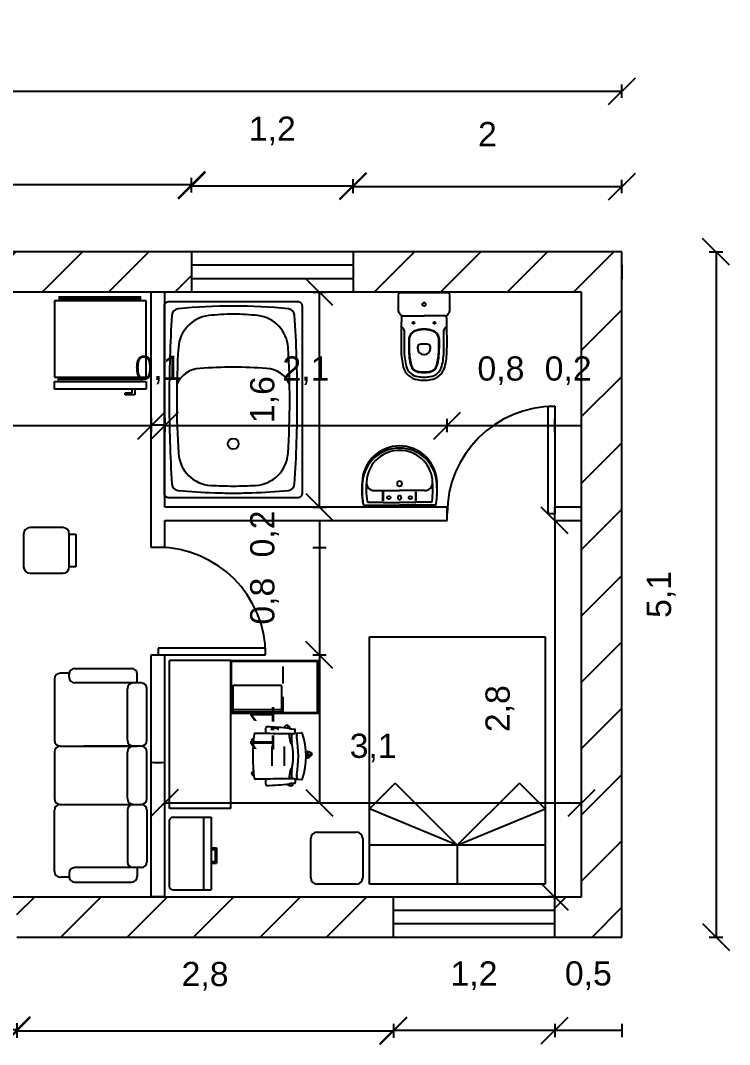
# Model space of a CAD drawing. Header units: metres. Extents: x 0 to 12.9, y 1.2 to 8.8.
# Drawn here: x 7.63 to 12.9, y 1.2 to 8.82 of the extents above; entities that cross this region are included whole.
import ezdxf

# ---------------------------------------------------------------- set-up
doc = ezdxf.new("R2010")
doc.units = ezdxf.units.M
for name, pattern in [('CONTINUA', [0]), ('HIDDEN2', [0.1875, 0.125, -0.0625]), ('RAYITAS', [0.375, 0.25, -0.125])]:
    doc.linetypes.add(name, pattern=pattern)
doc.layers.add('SAGTA Muebles', color=7, linetype='Continuous')
doc.layers.add('Sanitarios', color=171, linetype='CONTINUA')
doc.styles.get("Standard").update_dxf_attribs({"font": 'arial.ttf'})
doc.dimstyles.new('cota 100', dxfattribs={"dimtxt": 0.18, "dimasz": 0.2, "dimexe": 0.05, "dimexo": 0, "dimgap": 0.3, "dimtad": 1, "dimtxsty": 'Standard', "dimblk": 'OBLIQUE', "dimcen": 2.5, "dimadec": 0, "dimazin": 0, "dimtfac": 1, "dimtix": 1, "dimtmove": 2, "dimatfit": 3, "dimldrblk": 'OBLIQUE', "dimfxl": 0.05, "dimfxlon": 1, "dimarcsym": 0})

# ---------------------------------------------------------------- blocks, each defined once
blk = doc.blocks.new('_Oblique')
at = {"color": 0, "linetype": 'ByBlock', "lineweight": -2}
blk.add_line((-0.5, -0.5), (0.5, 0.5), dxfattribs=at)
blk = doc.blocks.new('*D14')
at = {"color": 0, "lineweight": -2, "transparency": 16777216}
for p, q in [((10.1, 7.5358), (10.1, 7.6358)), ((12.1, 7.5358), (12.1, 7.6358)), ((10.1, 7.5858), (12.1, 7.5858))]:
    blk.add_line(p, q, dxfattribs=at)
at = {"layer": 'Defpoints', "color": 0, "transparency": 16777216}
for p in [(12.1, 7.5858), (10.1, 7.1), (12.1, 7.1)]:
    blk.add_point(p, dxfattribs=at)
at = {"color": 0, "lineweight": -2, "transparency": 16777216, "xscale": 0.2, "yscale": 0.2, "zscale": 0.2, "rotation": 180}
blk.add_blockref('_Oblique', (10.1, 7.5858), dxfattribs=at)
at = {"color": 0, "lineweight": -2, "transparency": 16777216, "xscale": 0.2, "yscale": 0.2, "zscale": 0.2}
blk.add_blockref('_Oblique', (12.1, 7.5858), dxfattribs=at)
at = {"color": 0, "transparency": 16777216, "insert": (11.1, 7.9761), "char_height": 0.18, "attachment_point": 5}
blk.add_mtext('2', dxfattribs=at)
blk = doc.blocks.new('*D16')
at = {"color": 0, "lineweight": -2, "transparency": 16777216}
for p, q in [((8.9, 7.5413), (8.9, 7.6413)), ((10.1, 7.5413), (10.1, 7.6413)), ((8.9, 7.5913), (10.1, 7.5913))]:
    blk.add_line(p, q, dxfattribs=at)
at = {"layer": 'Defpoints', "color": 0, "transparency": 16777216}
for p in [(10.1, 7.5913), (8.9, 7.1), (10.1, 7.1)]:
    blk.add_point(p, dxfattribs=at)
at = {"color": 0, "lineweight": -2, "transparency": 16777216, "xscale": 0.2, "yscale": 0.2, "zscale": 0.2, "rotation": 180}
blk.add_blockref('_Oblique', (8.9, 7.5913), dxfattribs=at)
at = {"color": 0, "lineweight": -2, "transparency": 16777216, "xscale": 0.2, "yscale": 0.2, "zscale": 0.2}
blk.add_blockref('_Oblique', (10.1, 7.5913), dxfattribs=at)
at = {"color": 0, "transparency": 16777216, "insert": (9.5, 7.9995), "char_height": 0.18, "attachment_point": 5}
blk.add_mtext('1,2', dxfattribs=at)
blk = doc.blocks.new('*D17')
at = {"color": 0, "lineweight": -2, "transparency": 16777216}
for p, q in [((2, 7.5496), (2, 7.6496)), ((8.9, 7.5496), (8.9, 7.6496)), ((8.9, 7.5996), (2, 7.5996))]:
    blk.add_line(p, q, dxfattribs=at)
at = {"layer": 'Defpoints', "color": 0, "transparency": 16777216}
for p in [(2, 7.5996), (2, 7.1), (8.9, 7.1)]:
    blk.add_point(p, dxfattribs=at)
at = {"color": 0, "lineweight": -2, "transparency": 16777216, "xscale": 0.2, "yscale": 0.2, "zscale": 0.2, "rotation": 180}
blk.add_blockref('_Oblique', (2, 7.5996), dxfattribs=at)
at = {"color": 0, "lineweight": -2, "transparency": 16777216, "xscale": 0.2, "yscale": 0.2, "zscale": 0.2}
blk.add_blockref('_Oblique', (8.9, 7.5996), dxfattribs=at)
at = {"color": 0, "transparency": 16777216, "insert": (5.45, 8.0078), "char_height": 0.18, "attachment_point": 5}
blk.add_mtext('6,9', dxfattribs=at)
blk = doc.blocks.new('*D24')
at = {"color": 0, "lineweight": -2, "transparency": 16777216}
for p, q in [((12.7496, 7.1), (12.8496, 7.1)), ((12.7996, 7.1), (12.7996, 2)), ((12.7496, 2), (12.8496, 2))]:
    blk.add_line(p, q, dxfattribs=at)
at = {"layer": 'Defpoints', "color": 0, "transparency": 16777216}
for p in [(12.1, 7.1), (12.1, 2), (12.7996, 2)]:
    blk.add_point(p, dxfattribs=at)
at = {"color": 0, "lineweight": -2, "transparency": 16777216, "xscale": 0.2, "yscale": 0.2, "zscale": 0.2}
for p, rotation in [((12.7996, 7.1), 90), ((12.7996, 2), 270)]:
    blk.add_blockref('_Oblique', p, dxfattribs=dict(at, rotation=rotation))
at = {"color": 0, "transparency": 16777216, "insert": (12.3915, 4.55), "char_height": 0.18, "attachment_point": 5, "rotation": 90}
blk.add_mtext('5,1', dxfattribs=at)
blk = doc.blocks.new('*D28')
at = {"color": 0, "lineweight": -2, "transparency": 16777216}
for p, q in [((11.6, 1.3554), (11.6, 1.2554)), ((12.1, 1.3054), (11.6, 1.3054)), ((12.1, 1.3554), (12.1, 1.2554))]:
    blk.add_line(p, q, dxfattribs=at)
at = {"layer": 'Defpoints', "color": 0, "transparency": 16777216}
for p in [(11.6, 2), (12.1, 2), (11.6, 1.3054)]:
    blk.add_point(p, dxfattribs=at)
at = {"color": 0, "transparency": 16777216, "insert": (11.85, 1.7135), "char_height": 0.18, "attachment_point": 5}
blk.add_mtext('0,5', dxfattribs=at)
blk = doc.blocks.new('*D29')
at = {"color": 0, "lineweight": -2, "transparency": 16777216}
for p, q in [((10.4, 1.3545), (10.4, 1.2545)), ((11.6, 1.3045), (10.4, 1.3045)), ((11.6, 1.3545), (11.6, 1.2545))]:
    blk.add_line(p, q, dxfattribs=at)
at = {"layer": 'Defpoints', "color": 0, "transparency": 16777216}
for p in [(10.4, 2), (11.6, 2), (10.4, 1.3045)]:
    blk.add_point(p, dxfattribs=at)
at = {"color": 0, "lineweight": -2, "transparency": 16777216, "xscale": 0.2, "yscale": 0.2, "zscale": 0.2, "rotation": 180}
blk.add_blockref('_Oblique', (10.4, 1.3045), dxfattribs=at)
at = {"color": 0, "lineweight": -2, "transparency": 16777216, "xscale": 0.2, "yscale": 0.2, "zscale": 0.2}
blk.add_blockref('_Oblique', (11.6, 1.3045), dxfattribs=at)
at = {"color": 0, "transparency": 16777216, "insert": (11, 1.7126), "char_height": 0.18, "attachment_point": 5}
blk.add_mtext('1,2', dxfattribs=at)
blk = doc.blocks.new('*D30')
at = {"color": 0, "lineweight": -2, "transparency": 16777216}
for p, q in [((7.6, 1.3504), (7.6, 1.2504)), ((10.4, 1.3004), (7.6, 1.3004)), ((10.4, 1.3504), (10.4, 1.2504))]:
    blk.add_line(p, q, dxfattribs=at)
at = {"layer": 'Defpoints', "color": 0, "transparency": 16777216}
for p in [(7.6, 2), (10.4, 2), (7.6, 1.3004)]:
    blk.add_point(p, dxfattribs=at)
at = {"color": 0, "lineweight": -2, "transparency": 16777216, "xscale": 0.2, "yscale": 0.2, "zscale": 0.2, "rotation": 180}
blk.add_blockref('_Oblique', (7.6, 1.3004), dxfattribs=at)
at = {"color": 0, "lineweight": -2, "transparency": 16777216, "xscale": 0.2, "yscale": 0.2, "zscale": 0.2}
blk.add_blockref('_Oblique', (10.4, 1.3004), dxfattribs=at)
at = {"color": 0, "transparency": 16777216, "insert": (9, 1.7086), "char_height": 0.18, "attachment_point": 5}
blk.add_mtext('2,8', dxfattribs=at)
blk = doc.blocks.new('*D32')
at = {"color": 0, "lineweight": -2, "transparency": 16777216}
for p, q in [((4.9, 1.3588), (4.9, 1.2588)), ((7.6, 1.3088), (4.9, 1.3088)), ((7.6, 1.3588), (7.6, 1.2588))]:
    blk.add_line(p, q, dxfattribs=at)
at = {"layer": 'Defpoints', "color": 0, "transparency": 16777216}
for p in [(4.9, 2), (7.6, 2), (4.9, 1.3088)]:
    blk.add_point(p, dxfattribs=at)
at = {"color": 0, "lineweight": -2, "transparency": 16777216, "xscale": 0.2, "yscale": 0.2, "zscale": 0.2, "rotation": 180}
blk.add_blockref('_Oblique', (4.9, 1.3088), dxfattribs=at)
at = {"color": 0, "lineweight": -2, "transparency": 16777216, "xscale": 0.2, "yscale": 0.2, "zscale": 0.2}
blk.add_blockref('_Oblique', (7.6, 1.3088), dxfattribs=at)
at = {"color": 0, "transparency": 16777216, "insert": (6.25, 1.717), "char_height": 0.18, "attachment_point": 5}
blk.add_mtext('2,7', dxfattribs=at)
blk = doc.blocks.new('*D37')
at = {"color": 0, "lineweight": -2, "transparency": 16777216}
for p, q in [((2, 8.2452), (2, 8.3452)), ((12.1, 8.2452), (12.1, 8.3452)), ((2, 8.2952), (12.1, 8.2952))]:
    blk.add_line(p, q, dxfattribs=at)
at = {"layer": 'Defpoints', "color": 0, "transparency": 16777216}
for p in [(12.1, 8.2952), (2, 7.1), (12.1, 7.1)]:
    blk.add_point(p, dxfattribs=at)
at = {"color": 0, "lineweight": -2, "transparency": 16777216, "xscale": 0.2, "yscale": 0.2, "zscale": 0.2, "rotation": 180}
blk.add_blockref('_Oblique', (2, 8.2952), dxfattribs=at)
at = {"color": 0, "lineweight": -2, "transparency": 16777216, "xscale": 0.2, "yscale": 0.2, "zscale": 0.2}
blk.add_blockref('_Oblique', (12.1, 8.2952), dxfattribs=at)
at = {"color": 0, "transparency": 16777216, "insert": (7.05, 8.7034), "char_height": 0.18, "attachment_point": 5}
blk.add_mtext('10,1', dxfattribs=at)
blk = doc.blocks.new('*D58')
at = {"color": 0, "lineweight": -2, "transparency": 16777216}
for p, q in [((4.6, 5.8568), (4.6, 5.7568)), ((4.6, 5.8068), (8.6, 5.8068)), ((8.6, 5.8568), (8.6, 5.7568))]:
    blk.add_line(p, q, dxfattribs=at)
at = {"layer": 'Defpoints', "color": 0, "transparency": 16777216}
for p in [(4.6, 6.8), (8.6, 6.8), (8.6, 5.8068)]:
    blk.add_point(p, dxfattribs=at)
at = {"color": 0, "lineweight": -2, "transparency": 16777216, "xscale": 0.2, "yscale": 0.2, "zscale": 0.2, "rotation": 180}
blk.add_blockref('_Oblique', (4.6, 5.8068), dxfattribs=at)
at = {"color": 0, "lineweight": -2, "transparency": 16777216, "xscale": 0.2, "yscale": 0.2, "zscale": 0.2}
blk.add_blockref('_Oblique', (8.6, 5.8068), dxfattribs=at)
at = {"color": 0, "transparency": 16777216, "insert": (6.6, 6.1968), "char_height": 0.18, "attachment_point": 5}
blk.add_mtext('4', dxfattribs=at)
blk = doc.blocks.new('*D61')
at = {"color": 0, "lineweight": -2, "transparency": 16777216}
for p, q in [((8.6, 5.862), (8.6, 5.762)), ((8.6, 5.812), (8.7, 5.812)), ((8.7, 5.862), (8.7, 5.762))]:
    blk.add_line(p, q, dxfattribs=at)
at = {"layer": 'Defpoints', "color": 0, "transparency": 16777216}
for p in [(8.6, 6.8), (8.7, 6.8), (8.7, 5.812)]:
    blk.add_point(p, dxfattribs=at)
at = {"color": 0, "transparency": 16777216, "insert": (8.65, 6.2202), "char_height": 0.18, "attachment_point": 5}
blk.add_mtext('0,1', dxfattribs=at)
blk = doc.blocks.new('*D63')
at = {"color": 0, "lineweight": -2, "transparency": 16777216}
for p, q in [((8.7, 2.9487), (8.7, 3.0487)), ((11.8, 2.9487), (11.8, 3.0487)), ((8.7, 2.9987), (11.8, 2.9987))]:
    blk.add_line(p, q, dxfattribs=at)
at = {"layer": 'Defpoints', "color": 0, "transparency": 16777216}
for p in [(11.8, 2.9987), (8.7, 2.3), (11.8, 2.3)]:
    blk.add_point(p, dxfattribs=at)
at = {"color": 0, "lineweight": -2, "transparency": 16777216, "xscale": 0.2, "yscale": 0.2, "zscale": 0.2, "rotation": 180}
blk.add_blockref('_Oblique', (8.7, 2.9987), dxfattribs=at)
at = {"color": 0, "lineweight": -2, "transparency": 16777216, "xscale": 0.2, "yscale": 0.2, "zscale": 0.2}
blk.add_blockref('_Oblique', (11.8, 2.9987), dxfattribs=at)
at = {"color": 0, "transparency": 16777216, "insert": (10.25, 3.4069), "char_height": 0.18, "attachment_point": 5}
blk.add_mtext('3,1', dxfattribs=at)
blk = doc.blocks.new('*D67')
at = {"color": 0, "lineweight": -2, "transparency": 16777216}
for p, q in [((9.8002, 4.9), (9.9002, 4.9)), ((9.8502, 4.9), (9.8502, 4.1)), ((9.8002, 4.1), (9.9002, 4.1))]:
    blk.add_line(p, q, dxfattribs=at)
at = {"layer": 'Defpoints', "color": 0, "transparency": 16777216}
for p in [(8.7, 4.9), (8.7, 4.1), (9.8502, 4.1)]:
    blk.add_point(p, dxfattribs=at)
at = {"color": 0, "transparency": 16777216, "insert": (9.442, 4.5), "char_height": 0.18, "attachment_point": 5, "rotation": 90}
blk.add_mtext('0,8', dxfattribs=at)
blk = doc.blocks.new('*D68')
at = {"color": 0, "lineweight": -2, "transparency": 16777216}
for p, q in [((9.8002, 4.1), (9.9002, 4.1)), ((9.8502, 4.1), (9.8502, 2.9987)), ((9.8002, 2.9987), (9.9002, 2.9987))]:
    blk.add_line(p, q, dxfattribs=at)
at = {"layer": 'Defpoints', "color": 0, "transparency": 16777216}
for p in [(8.7, 4.1), (8.7, 2.9987), (9.8502, 2.9987)]:
    blk.add_point(p, dxfattribs=at)
at = {"color": 0, "lineweight": -2, "transparency": 16777216, "xscale": 0.2, "yscale": 0.2, "zscale": 0.2}
for p, rotation in [((9.8502, 4.1), 90), ((9.8502, 2.9987), 270)]:
    blk.add_blockref('_Oblique', p, dxfattribs=dict(at, rotation=rotation))
at = {"color": 0, "transparency": 16777216, "insert": (9.442, 3.5494), "char_height": 0.18, "attachment_point": 5, "rotation": 90}
blk.add_mtext('1,1', dxfattribs=at)
blk = doc.blocks.new('*D69')
at = {"color": 0, "lineweight": -2, "transparency": 16777216}
for p, q in [((9.8002, 5.1), (9.9002, 5.1)), ((9.8502, 5.1), (9.8502, 4.9)), ((9.8002, 4.9), (9.9002, 4.9))]:
    blk.add_line(p, q, dxfattribs=at)
at = {"layer": 'Defpoints', "color": 0, "transparency": 16777216}
for p in [(8.7, 5.1), (8.7, 4.9), (9.8502, 4.9)]:
    blk.add_point(p, dxfattribs=at)
at = {"color": 0, "transparency": 16777216, "insert": (9.442, 5), "char_height": 0.18, "attachment_point": 5, "rotation": 90}
blk.add_mtext('0,2', dxfattribs=at)
blk = doc.blocks.new('*D71')
at = {"color": 0, "lineweight": -2, "transparency": 16777216}
for p, q in [((9.8002, 6.8), (9.9002, 6.8)), ((9.8502, 5.2), (9.8502, 6.8)), ((9.8002, 5.2), (9.9002, 5.2))]:
    blk.add_line(p, q, dxfattribs=at)
at = {"layer": 'Defpoints', "color": 0, "transparency": 16777216}
for p in [(8.7, 6.8), (9.8502, 6.8), (8.7, 5.2)]:
    blk.add_point(p, dxfattribs=at)
at = {"color": 0, "lineweight": -2, "transparency": 16777216, "xscale": 0.2, "yscale": 0.2, "zscale": 0.2}
for p, rotation in [((9.8502, 6.8), 90), ((9.8502, 5.2), 270)]:
    blk.add_blockref('_Oblique', p, dxfattribs=dict(at, rotation=rotation))
at = {"color": 0, "transparency": 16777216, "insert": (9.442, 6), "char_height": 0.18, "attachment_point": 5, "rotation": 90}
blk.add_mtext('1,6', dxfattribs=at)
blk = doc.blocks.new('*D72')
at = {"color": 0, "lineweight": -2, "transparency": 16777216}
for p, q in [((8.7, 5.7568), (8.7, 5.8568)), ((8.7, 5.8068), (10.8, 5.8068)), ((10.8, 5.7568), (10.8, 5.8568))]:
    blk.add_line(p, q, dxfattribs=at)
at = {"layer": 'Defpoints', "color": 0, "transparency": 16777216}
for p in [(10.8, 5.8068), (8.7, 5.2), (10.8, 5.2)]:
    blk.add_point(p, dxfattribs=at)
at = {"color": 0, "lineweight": -2, "transparency": 16777216, "xscale": 0.2, "yscale": 0.2, "zscale": 0.2, "rotation": 180}
blk.add_blockref('_Oblique', (8.7, 5.8068), dxfattribs=at)
at = {"color": 0, "lineweight": -2, "transparency": 16777216, "xscale": 0.2, "yscale": 0.2, "zscale": 0.2}
blk.add_blockref('_Oblique', (10.8, 5.8068), dxfattribs=at)
at = {"color": 0, "transparency": 16777216, "insert": (9.75, 6.2149), "char_height": 0.18, "attachment_point": 5}
blk.add_mtext('2,1', dxfattribs=at)
blk = doc.blocks.new('*D73')
at = {"color": 0, "lineweight": -2, "transparency": 16777216}
for p, q in [((10.8, 5.7568), (10.8, 5.8568)), ((10.8, 5.8068), (11.6, 5.8068)), ((11.6, 5.7568), (11.6, 5.8568))]:
    blk.add_line(p, q, dxfattribs=at)
at = {"layer": 'Defpoints', "color": 0, "transparency": 16777216}
for p in [(11.6, 5.8068), (10.8, 5.2), (11.6, 5.2)]:
    blk.add_point(p, dxfattribs=at)
at = {"color": 0, "transparency": 16777216, "insert": (11.2, 6.2149), "char_height": 0.18, "attachment_point": 5}
blk.add_mtext('0,8', dxfattribs=at)
blk = doc.blocks.new('*D74')
at = {"color": 0, "lineweight": -2, "transparency": 16777216}
for p, q in [((11.6, 5.7568), (11.6, 5.8568)), ((11.6, 5.8068), (11.8, 5.8068)), ((11.8, 5.7568), (11.8, 5.8568))]:
    blk.add_line(p, q, dxfattribs=at)
at = {"layer": 'Defpoints', "color": 0, "transparency": 16777216}
for p in [(11.8, 5.8068), (11.6, 5.2), (11.8, 5.25)]:
    blk.add_point(p, dxfattribs=at)
at = {"color": 0, "transparency": 16777216, "insert": (11.7, 6.2149), "char_height": 0.18, "attachment_point": 5}
blk.add_mtext('0,2', dxfattribs=at)
blk = doc.blocks.new('*D79')
at = {"color": 0, "lineweight": -2, "transparency": 16777216}
for p, q in [((11.6, 5.1), (11.65, 5.1)), ((11.6, 5.1), (11.6, 2.3)), ((11.6, 2.3), (11.55, 2.3))]:
    blk.add_line(p, q, dxfattribs=at)
at = {"layer": 'Defpoints', "color": 0, "transparency": 16777216}
for p in [(11.6, 5.1), (11.6, 2.3), (11.6, 2.3)]:
    blk.add_point(p, dxfattribs=at)
at = {"color": 0, "lineweight": -2, "transparency": 16777216, "xscale": 0.2, "yscale": 0.2, "zscale": 0.2}
for p, rotation in [((11.6, 5.1), 90), ((11.6, 2.3), 270)]:
    blk.add_blockref('_Oblique', p, dxfattribs=dict(at, rotation=rotation))
at = {"color": 0, "transparency": 16777216, "insert": (11.1918, 3.7), "char_height": 0.18, "attachment_point": 5, "rotation": 90}
blk.add_mtext('2,8', dxfattribs=at)

msp = doc.modelspace()

# ---------------------------------------------------------------- hatches: boundary and pattern name
h = msp.add_hatch()
h.set_pattern_fill('ANSI31', color=256, scale=0.11)
h.paths.add_polyline_path([(8.9, 7.1), (2, 7.1), (2, 6.55), (2.3, 6.55), (2.3, 6.8), (8.9, 6.8)])
h.paths.add_polyline_path([(4.6, 4.7), (2.3, 4.7), (2.3, 4.95), (2, 4.95), (2, 4.4), (2.3, 4.4), (4.3, 4.4), (4.3, 4.2), (4.6, 4.2)])
h.paths.add_polyline_path([(4.6, 3.2), (4.3, 3.2), (4.3, 2), (4.9, 2), (4.9, 2.3), (4.6, 2.3)])
h.paths.add_polyline_path([(10.4, 2.3), (7.6, 2.3), (7.6, 2), (10.4, 2)])
h.paths.add_polyline_path([(12.1, 7.1), (10.1, 7.1), (10.1, 6.8), (11.8, 6.8), (11.8, 2.3), (11.6, 2.3), (11.6, 2), (12.1, 2)])

# ---------------------------------------------------------------- linework, layer by layer
for p, q in [((8.9, 7.1), (2, 7.1)), ((10.1, 7.1), (8.9, 7.1)), ((8.9, 7.1), (8.9, 6.8)), ((12.1, 7.1), (10.1, 7.1)), ((10.1, 7.1), (10.1, 6.8)), ((12.1, 2), (12.1, 7.1)), ((10.1, 7), (8.9, 7)), ((12.1, 7), (12.1, 6.9)), ((10.1, 6.9), (8.9, 6.9)), ((11.8, 6.8), (2.3, 6.8)), ((8.6, 5.1), (8.6, 6.8)), ((8.7, 5.2), (8.7, 6.8)), ((11.8, 2.3), (11.8, 6.8)), ((8.5608, 6.7342), (7.8808, 6.7342)), ((7.8808, 6.7342), (7.8808, 6.1675)), ((7.9109, 6.7637), (8.5244, 6.7637)), ((7.9109, 6.7524), (8.5244, 6.7524)), ((8.5608, 6.1675), (8.5608, 6.7342)), ((7.8808, 6.1675), (8.5608, 6.1675)), ((7.8808, 6.1335), (8.5608, 6.1335)), ((7.8808, 6.0768), (7.8808, 6.1335)), ((7.9108, 6.1335), (7.9108, 6.1675)), ((8.5308, 6.1505), (7.9108, 6.1505)), ((8.5308, 6.1335), (8.5308, 6.1675)), ((8.5608, 6.1335), (8.5608, 6.0768)), ((8.5608, 6.0768), (7.8808, 6.0768)), ((8.4051, 6.0358), (8.4051, 6.0507)), ((8.4051, 6.0507), (8.4584, 6.0507)), ((8.4775, 6.0358), (8.4051, 6.0358)), ((8.4584, 6.0507), (8.4584, 6.0768)), ((8.4775, 6.0768), (8.4775, 6.0358)), ((11.55, 5.15), (11.55, 5.95)), ((11.55, 5.95), (11.6, 5.95)), ((11.6, 5.95), (11.6, 5.15)), ((11.8, 5.1), (11.8, 5.4)), ((10.2603, 5.3224), (10.4462, 5.3224)), ((10.3227, 5.2454), (10.3227, 5.3136)), ((10.3259, 5.2454), (10.3259, 5.3136)), ((10.632, 5.3224), (10.4462, 5.3224)), ((10.5664, 5.2454), (10.5664, 5.3136)), ((10.5696, 5.2454), (10.5696, 5.3136)), ((10.8, 5.2), (8.7, 5.2)), ((10.1827, 5.2142), (10.4462, 5.2142)), ((10.2125, 5.2366), (10.3244, 5.2366)), ((10.3275, 5.2342), (10.4462, 5.2342)), ((10.5648, 5.2342), (10.4462, 5.2342)), ((10.7096, 5.2142), (10.4462, 5.2142)), ((10.6798, 5.2366), (10.5679, 5.2366)), ((10.8, 5.1), (10.8, 5.2)), ((11.8, 5.2), (11.6, 5.2)), ((11.6, 5.1), (11.6, 5.2)), ((11.6, 5.15), (11.55, 5.15)), ((7.9419, 5.0478), (7.699, 5.0478)), ((8.6, 4.9), (8.6, 5.1)), ((8.7, 4.9), (8.7, 5.1)), ((8.7, 5.1), (10.8, 5.1)), ((11.6, 5.1), (11.8, 5.1)), ((7.6504, 4.9992), (7.6504, 4.7563)), ((7.9905, 4.7563), (7.9905, 4.9992)), ((7.9905, 4.9992), (8.039, 4.9992)), ((8.039, 4.9992), (8.039, 4.7563)), ((8.7, 4.9), (8.6, 4.9)), ((8.039, 4.7563), (7.9905, 4.7563)), ((7.699, 4.7078), (7.9419, 4.7078)), ((9.45, 4.15), (8.65, 4.15)), ((8.65, 4.15), (8.65, 4.1)), ((9.45, 4.1), (9.45, 4.15)), ((8.6, 2.3), (8.6, 4.1)), ((8.6, 4.1), (8.7, 4.1)), ((8.65, 4.1), (9.45, 4.1)), ((8.7, 2.3), (8.7, 4.1)), ((7.9891, 3.9636), (7.924, 3.9636)), ((8.0325, 3.9998), (8.452, 3.9998)), ((7.8806, 3.9202), (7.8806, 3.4646)), ((7.9891, 3.9347), (7.9891, 3.9564)), ((8.4954, 3.8913), (8.0325, 3.8913)), ((8.5244, 3.8913), (8.4665, 3.8913)), ((8.4954, 3.8913), (8.4954, 3.9564)), ((8.4231, 3.4646), (8.4231, 3.8479)), ((8.5678, 3.4646), (8.5678, 3.8479)), ((8.5678, 3.4646), (8.5678, 3.4646)), ((7.8806, 3.3778), (7.8806, 3.0306)), ((7.924, 3.4212), (8.4954, 3.4212)), ((8.5244, 3.4212), (8.0976, 3.4212)), ((8.4231, 3.0306), (8.4231, 3.3778)), ((8.4954, 3.4212), (8.4665, 3.4212)), ((8.5678, 3.0306), (8.5678, 3.3778)), ((7.924, 2.9873), (8.5244, 2.9872)), ((7.8806, 2.4882), (7.8806, 2.9439)), ((8.4231, 2.9439), (8.4231, 2.5606)), ((8.5678, 2.9439), (8.5678, 2.5606)), ((8.5678, 2.9439), (8.5678, 2.9439)), ((8.7335, 2.8629), (8.7335, 2.3798)), ((8.7619, 2.8913), (9.0461, 2.8913)), ((8.9893, 2.8913), (8.9893, 2.3514)), ((9.0461, 2.8913), (9.0461, 2.3514)), ((9.0461, 2.664), (9.0859, 2.664)), ((9.0461, 2.664), (9.0461, 2.6356)), ((9.0461, 2.6526), (9.0745, 2.6526)), ((9.0745, 2.664), (9.0859, 2.664)), ((9.0745, 2.6526), (9.0745, 2.5617)), ((9.0859, 2.664), (9.0859, 2.5503)), ((8.4954, 2.5172), (8.0325, 2.5172)), ((8.5244, 2.5172), (8.4665, 2.5172)), ((8.4954, 2.5172), (8.4954, 2.4521)), ((9.0461, 2.5617), (9.0745, 2.5617)), ((9.0461, 2.5503), (9.0859, 2.5503)), ((7.9891, 2.4448), (7.924, 2.4448)), ((7.9891, 2.4738), (7.9891, 2.4521)), ((8.0325, 2.4087), (8.452, 2.4087)), ((4.6, 2.3), (11.8, 2.3)), ((8.7, 2.3), (8.6, 2.3)), ((8.7619, 2.3514), (9.0461, 2.3514)), ((10.4, 2), (10.4, 2.3)), ((11.6, 2), (11.6, 2.3)), ((10.4, 2.2), (11.6, 2.2)), ((10.4, 2.1), (11.6, 2.1)), ((7.6, 2), (10.4, 2)), ((10.4, 2), (11.6, 2)), ((11.6, 2), (12.1, 2))]:
    msp.add_line(p, q)
for points in [[(8.7316, 5.2693, -0.414214), (8.698, 5.3029), (8.698, 6.6971, -0.414214), (8.7316, 6.7307), (9.6874, 6.7307, -0.414214), (9.721, 6.6971), (9.721, 5.3029, -0.414214), (9.6874, 5.2693)], [(9.6193, 6.6765, 0.023406), (9.2095, 6.6957, 0.023406), (8.7997, 6.6765, 0.368557), (8.7534, 6.6289, 0.016189), (8.733, 6, 0.016189), (8.7534, 5.3711, 0.368557), (8.7997, 5.3235, 0.015575), (9.0722, 5.3065, 0.003338), (9.1307, 5.305, 0.00449), (9.2095, 5.3043, 0.00449), (9.2882, 5.305, 0.003338), (9.3468, 5.3065, 0.015575), (9.6193, 5.3235, 0.368557), (9.6656, 5.3711, 0.016189), (9.6859, 6, 0.016189), (9.6656, 6.6289, 0.368557)], [(9.0428, 5.3617, 0.014264), (9.2095, 5.3569, 0.014264), (9.3762, 5.3617, 0.379087), (9.6168, 5.6006, 0.031673), (9.6176, 6.3867, 0.361822), (9.3929, 6.6247, 0.029964), (9.2095, 6.6357, 0.029964), (9.0261, 6.6247, 0.361822), (8.8014, 6.3867, 0.031673), (8.8022, 5.6006, 0.379087)]]:
    msp.add_lwpolyline(points, format="xyb", close=True)
msp.add_lwpolyline([(9.6287, 6.1119, 0.306118), (9.4565, 6.2307, 0.021158), (9.2095, 6.2411, 0.021158), (8.9624, 6.2307, 0.306118), (8.7903, 6.1119, 0.306118)], format="xyb")
msp.add_circle((9.2095, 5.6712), 0.0402)
at = {"linetype": 'RAYITAS'}
for centre in [(10.366, 5.2703), (10.5263, 5.2703)]:
    msp.add_circle(centre, 0.012, dxfattribs=at)
for centre, radius, start, end in [((11.6, 5.15), 0.8, 90, 180), ((10.4462, 5.3765), 0.2786, 90, 172.90868), ((10.4462, 5.3765), 0.2786, 7.09132, 90), ((10.4462, 5.3625), 0.2766, 90, 174.01274), ((10.4462, 5.3765), 0.2458, 90, 172.90868), ((10.4462, 5.3625), 0.2766, 5.98726, 90), ((10.4462, 5.3765), 0.2458, 7.09132, 90), ((10.8469, 5.3341), 0.6816, 173.52624, 189.56386), ((10.849, 5.3215), 0.6816, 174.11385, 188.47633), ((10.8469, 5.3341), 0.6487, 173.52624, 188.02636), ((10.2603, 5.3826), 0.0601, 175.27699, 270), ((10.4462, 5.3745), 0.0184, 90, 270), ((10.4462, 5.3745), 0.0184, 270, 90), ((10.632, 5.3826), 0.0601, 270, 4.72301), ((10.0454, 5.3341), 0.6487, 351.97364, 6.47376), ((10.0433, 5.3215), 0.6816, 351.52367, 5.88615), ((10.0454, 5.3341), 0.6816, 350.43614, 6.47376), ((10.4462, 5.2703), 0.014, 90, 270), ((10.4462, 5.2703), 0.014, 270, 90), ((10.1827, 5.2222), 0.00802, 189.56386, 270), ((10.1828, 5.2222), 0.00802, 188.47633, 270), ((10.2125, 5.2446), 0.00802, 188.02636, 270), ((10.3244, 5.235), 0.0016, 14.47751, 90), ((10.3275, 5.2358), 0.0016, 194.47751, 270), ((10.5648, 5.2358), 0.0016, 270, 345.52249), ((10.5679, 5.235), 0.0016, 90, 165.52249), ((10.6798, 5.2446), 0.00802, 270, 351.97364), ((10.7095, 5.2222), 0.00802, 270, 351.52367), ((10.7096, 5.2222), 0.00802, 270, 350.43614), ((7.699, 4.9992), 0.0486, 90, 180), ((7.9419, 4.9992), 0.0486, 0, 90), ((8.65, 4.1), 0.8, 0, 90), ((7.699, 4.7563), 0.0486, 180, 270), ((7.9419, 4.7563), 0.0486, 270, 0), ((7.924, 3.9202), 0.0434, 90, 180), ((8.0325, 3.9564), 0.0434, 90, 180), ((8.452, 3.9564), 0.0434, 0, 90), ((8.0325, 3.9347), 0.0434, 180, 270), ((8.4665, 3.8479), 0.0434, 90, 180), ((8.5244, 3.8479), 0.0434, 0, 90), ((8.5244, 3.4646), 0.0434, 270, 270), ((7.924, 3.4646), 0.0434, 180, 270), ((8.4665, 3.4646), 0.0434, 180, 270), ((8.5244, 3.4646), 0.0434, 270, 0), ((7.924, 3.3778), 0.0434, 90, 180), ((8.4665, 3.3778), 0.0434, 90, 180), ((8.5244, 3.3778), 0.0434, 0, 90), ((8.65, 4.1), 0.8, 266.41668, 273.58332), ((7.924, 3.0306), 0.0434, 180, 270), ((7.924, 2.9439), 0.0434, 90, 180), ((8.4665, 3.0306), 0.0434, 180, 270), ((8.4665, 2.9439), 0.0434, 93.46716, 180), ((8.5244, 2.9439), 0.0434, 90, 90), ((8.5244, 3.0306), 0.0434, 270, 0), ((8.5244, 2.9439), 0.0434, 0, 90), ((8.7619, 2.8629), 0.0284, 90, 180), ((8.0325, 2.4738), 0.0434, 90, 180), ((8.4665, 2.5606), 0.0434, 180, 270), ((8.5244, 2.5606), 0.0434, 270, 0), ((7.924, 2.4882), 0.0434, 180, 270), ((8.0325, 2.4521), 0.0434, 180, 270), ((8.452, 2.4521), 0.0434, 270, 0), ((8.7619, 2.3798), 0.0284, 180, 270)]:
    msp.add_arc(centre, radius, start, end)
at = {"layer": 'SAGTA Muebles'}
for p, q in [((10.2215, 4.2337), (11.5289, 4.2337)), ((10.2215, 2.3936), (10.2215, 4.2337)), ((11.5289, 4.2337), (11.5289, 2.3936)), ((9.1914, 4.059, 2.4375), (8.7343, 4.059, 2.4375)), ((8.7343, 2.9566, 2.4375), (8.7343, 4.059, 2.4375)), ((9.1914, 2.9566, 2.4375), (9.1914, 4.059, 2.4375)), ((9.2063, 3.866, -22.1809), (9.2063, 3.6944, -22.1809)), ((9.564, 3.8725, -22.1809), (9.2128, 3.8725, -22.1809)), ((9.5705, 3.6944, -22.1809), (9.5705, 3.866, -22.1809)), ((9.2063, 3.6944, -22.1809), (9.2149, 3.6944, -22.1809)), ((9.2149, 3.6944, -22.1809), (9.2149, 3.6905, -22.1809)), ((9.5621, 3.6944, -22.1809), (9.5705, 3.6944, -22.1809)), ((9.5621, 3.6905, -22.1809), (9.5621, 3.6944, -22.1809)), ((10.2215, 2.9549), (10.4129, 3.1464)), ((10.8752, 2.6842), (10.4129, 3.1464)), ((10.8752, 2.6842), (11.3374, 3.1464)), ((11.5289, 2.9549), (11.3374, 3.1464)), ((9.1914, 2.9566, 2.4375), (8.7343, 2.9566, 2.4375)), ((10.8752, 2.6842), (10.2215, 2.9549)), ((10.8752, 2.6842), (11.5289, 2.9549)), ((9.8341, 2.781), (10.1246, 2.781)), ((9.7857, 2.442), (9.7857, 2.7326)), ((10.1731, 2.7326), (10.1731, 2.442)), ((11.5289, 2.6842), (10.2215, 2.6842)), ((10.8752, 2.6842), (10.8752, 2.3936)), ((10.1246, 2.3936), (9.8341, 2.3936)), ((11.5289, 2.3936), (10.2215, 2.3936))]:
    msp.add_line(p, q, dxfattribs=at)
at = {"layer": 'SAGTA Muebles', "linetype": 'HIDDEN2'}
msp.add_line((9.5809, 3.6627, 2.4375), (9.5809, 4.0593, 2.4375), dxfattribs=at)
at = {"layer": 'SAGTA Muebles', "linetype": 'ByBlock'}
for p, q in [((9.3712, 3.5169, 2.4375), (9.4818, 3.5169, 2.4375)), ((9.5872, 3.5631, 2.4375), (9.6058, 3.5792, 2.4375)), ((9.5938, 3.5555, 2.4375), (9.5872, 3.5631, 2.4375)), ((9.6253, 3.5568, 2.4375), (9.6058, 3.5792, 2.4375)), ((9.6147, 3.5545, 2.4375), (9.6142, 3.5529, 2.4375)), ((9.6184, 3.5553, 2.4375), (9.6174, 3.5524, 2.4375)), ((9.6217, 3.5549, 2.4375), (9.6207, 3.552, 2.4375)), ((9.6246, 3.5533, 2.4375), (9.624, 3.5515, 2.4375)), ((9.6685, 3.5165, 2.4375), (9.6847, 3.5165, 2.4375)), ((9.6709, 3.5216, 2.4375), (9.6709, 3.5414, 2.4375)), ((9.6847, 3.5165, 2.4375), (9.7148, 3.519, 2.4375)), ((9.361, 3.473, 2.4375), (9.3483, 3.4677, 2.4375)), ((9.3579, 3.4449, 2.4375), (9.3483, 3.4677, 2.4375)), ((9.3589, 3.4453, 2.4375), (9.3579, 3.4449, 2.4375)), ((9.4986, 3.2747, 2.4375), (9.4986, 3.4177, 2.4375)), ((9.5896, 3.2747, 2.4375), (9.5896, 3.4177, 2.4375)), ((9.752, 3.3593, 2.4375), (9.7636, 3.3592, 2.4375)), ((9.757, 3.3593, 2.4375), (9.7704, 3.3815, 2.4375)), ((9.7704, 3.3815, 2.4375), (9.7915, 3.3688, 2.4375)), ((9.7762, 3.3433, 2.4375), (9.7915, 3.3688, 2.4375)), ((9.752, 3.3331, 2.4375), (9.7636, 3.3332, 2.4375)), ((9.7708, 3.3527, 2.4375), (9.7521, 3.3527, 2.4375)), ((9.7727, 3.3495, 2.4375), (9.7521, 3.3495, 2.4375)), ((9.7733, 3.3462, 2.4375), (9.7521, 3.3462, 2.4375)), ((9.7727, 3.343, 2.4375), (9.7521, 3.343, 2.4375)), ((9.7708, 3.3397, 2.4375), (9.7521, 3.3397, 2.4375)), ((9.3603, 3.2273, 2.4375), (9.3483, 3.2228, 2.4375)), ((9.3569, 3.1996, 2.4375), (9.3483, 3.2228, 2.4375)), ((9.3626, 3.2017, 2.4375), (9.3569, 3.1996, 2.4375)), ((9.4818, 3.1756, 2.4375), (9.3712, 3.1756, 2.4375)), ((9.6147, 3.1379, 2.4375), (9.6142, 3.1395, 2.4375)), ((9.6184, 3.1371, 2.4375), (9.6174, 3.14, 2.4375)), ((9.6198, 3.1339, 2.4375), (9.6488, 3.1271, 2.4375)), ((9.6217, 3.1375, 2.4375), (9.6207, 3.1405, 2.4375)), ((9.6246, 3.1391, 2.4375), (9.624, 3.1409, 2.4375)), ((9.6527, 3.144, 2.4375), (9.6488, 3.1271, 2.4375)), ((9.6685, 3.1759, 2.4375), (9.6847, 3.1759, 2.4375)), ((9.6709, 3.1708, 2.4375), (9.6709, 3.151, 2.4375)), ((9.6847, 3.1759, 2.4375), (9.7148, 3.1734, 2.4375))]:
    msp.add_line(p, q, dxfattribs=at)
at = {"layer": 'SAGTA Muebles'}
for points, elevation in [([(9.1908, 4.0593), (9.8409, 4.0593), (9.8409, 3.6627), (9.1908, 3.6627)], 2.4375), ([(9.1977, 4.0524), (9.8341, 4.0524), (9.8341, 3.6695), (9.1977, 3.6695)], 2.4375), ([(9.5705, 3.6775), (9.5705, 3.6905), (9.2065, 3.6905), (9.2065, 3.6775)], -22.1809)]:
    msp.add_lwpolyline(points, close=True, dxfattribs=dict(at, elevation=elevation))
at = {"layer": 'SAGTA Muebles', "linetype": 'ByBlock', "elevation": 2.4375}
for points in [[(9.5881, 3.562, 0.236002), (9.5871, 3.5562, 0.078252)], [(9.6068, 3.5781, -0.310293), (9.6141, 3.5774, -0.078252), (9.6274, 3.5621, -0.286366), (9.6274, 3.5552, -0.310293)], [(9.3496, 3.4682, -0.310293), (9.3526, 3.475, -0.03882), (9.3615, 3.4796, -0.310293)], [(9.7696, 3.3803, 0.310293), (9.7626, 3.3783, 0.078252), (9.7521, 3.361, 0.019375), (9.7519, 3.3605, 0.310293)], [(9.7908, 3.3675, -0.310293), (9.7924, 3.3603, -0.078252), (9.7819, 3.343, -0.286366), (9.7754, 3.3409, -0.310293)], [(9.3496, 3.2233, -0.310293), (9.3529, 3.2299, -0.029897), (9.3599, 3.2333, -0.310293)], [(9.3582, 3.2001, 0.228458), (9.363, 3.1972, 0.078252)], [(9.6474, 3.1275, -0.310293), (9.641, 3.1237, -0.078252), (9.6213, 3.1283, -0.286366), (9.6173, 3.1339, -0.310293)]]:
    msp.add_lwpolyline(points, format="xyb", dxfattribs=at)
at = {"layer": 'SAGTA Muebles'}
for centre, radius, start, end in [((9.2128, 3.866, -22.1809), 0.0065, 90, 180), ((9.564, 3.866, -22.1809), 0.0065, 360, 90), ((9.8341, 2.7326), 0.0484, 90, 180), ((10.1246, 2.7326), 0.0484, 0, 90), ((9.8341, 2.442), 0.0484, 180, 270), ((10.1246, 2.442), 0.0484, 270, 0)]:
    msp.add_arc(centre, radius, start, end, dxfattribs=at)
at = {"layer": 'SAGTA Muebles', "linetype": 'ByBlock'}
for centre, radius, start, end in [((10.8536, 3.3462, 2.4375), 1.498, 173.6817, 186.3183), ((9.3712, 3.5104, 2.4375), 0.0065, 90, 173.6817), ((9.5311, 3.5413, 2.4375), 0.0813, 167.46738, 192.91636), ((9.4581, 3.5575, 2.4375), 0.0065, 89.60812, 167.46738), ((9.4582, 3.5245, 2.4375), 0.0065, 192.91636, 266.88152), ((9.5983, 6.0949, 2.4375), 2.5806, 266.88152, 271.47134), ((9.4499, 2.3465, 2.4375), 1.2175, 81.67537, 89.60812), ((9.6186, 3.5456, 2.4375), 0.013, 22.37563, 141.80938), ((9.6732, 3.8728, 2.4375), 0.325, 261.67537, 268.47894), ((9.8637, 3.5108, 2.4375), 0.2375, 179.09434, 195.21924), ((9.7619, 3.4775, 2.4375), 0.1202, 161.99374, 191.30884), ((9.6644, 3.5414, 2.4375), 0.0065, 360, 88.47894), ((9.6644, 3.5216, 2.4375), 0.0065, 271.47134, 360), ((9.7458, 3.4942, 2.4375), 0.065, 163.89514, 189.9574), ((9.6896, 3.5104, 2.4375), 0.0065, 94.72054, 163.89514), ((9.7156, 3.5093, 2.4375), 0.00975, 18.6473, 94.72054), ((9.2323, 3.3462, 2.4375), 0.5198, 341.3527, 18.6473), ((9.6471, 3.4518, 2.4375), 0.013, 195.21924, 270), ((9.1052, 3.3462, 2.4375), 0.5494, 348.69116, 11.30884), ((8.906, 3.3462, 2.4375), 0.7878, 350.00437, 9.99563), ((9.7635, 3.3462, 2.4375), 0.013, 270.42825, 89.57175), ((9.8637, 3.1816, 2.4375), 0.2375, 164.78076, 180.90566), ((9.6471, 3.2406, 2.4375), 0.013, 90, 164.78076), ((9.7619, 3.2149, 2.4375), 0.1202, 168.69116, 198.00626), ((9.7458, 3.1982, 2.4375), 0.065, 170.0426, 196.10486), ((9.3712, 3.1821, 2.4375), 0.0065, 186.3183, 270), ((9.5311, 3.1512, 2.4375), 0.0813, 167.08364, 192.53262), ((9.4581, 3.1349, 2.4375), 0.0065, 192.53262, 270.39188), ((9.4582, 3.1679, 2.4375), 0.0065, 93.11848, 167.08364), ((9.5983, 0.5975, 2.4375), 2.5806, 88.52866, 93.11848), ((9.4499, 4.3459, 2.4375), 1.2175, 270.39188, 278.32463), ((9.6186, 3.1468, 2.4375), 0.013, 218.19062, 337.62437), ((9.6732, 2.8196, 2.4375), 0.325, 91.52106, 98.32463), ((9.6644, 3.1708, 2.4375), 0.0065, 360, 88.52866), ((9.6644, 3.151, 2.4375), 0.0065, 271.52106, 360), ((9.6896, 3.182, 2.4375), 0.0065, 196.10486, 265.27946), ((9.7156, 3.1831, 2.4375), 0.00975, 265.27946, 341.3527)]:
    msp.add_arc(centre, radius, start, end, dxfattribs=at)
at = {"layer": 'Sanitarios', "color": 0}
for p, q in [((10.4702, 6.624), (10.6258, 6.624)), ((10.6282, 6.624), (10.6258, 6.624)), ((10.6282, 6.624), (10.6305, 6.624)), ((10.7861, 6.624), (10.6305, 6.624)), ((10.4751, 6.53), (10.4584, 6.5467)), ((10.7813, 6.53), (10.7979, 6.5467)), ((10.5812, 6.3801), (10.5812, 6.3922)), ((10.6751, 6.3801), (10.6751, 6.3922))]:
    msp.add_line(p, q, dxfattribs=at)
msp.add_lwpolyline([(10.7988, 6.3668, 0.012417), (10.7956, 6.6259, 0.223559), (10.8089, 6.6411, -0.171147), (10.8126, 6.6462, 0.244989), (10.8203, 6.661), (10.8203, 6.7775, 0.272552), (10.8105, 6.7941, 0.108584), (10.8073, 6.7948), (10.6305, 6.7948), (10.6282, 6.7948), (10.6258, 6.7948), (10.449, 6.7948, 0.108584), (10.4458, 6.7941, 0.272552), (10.436, 6.7775), (10.436, 6.661, 0.244989), (10.4437, 6.6462, -0.171147), (10.4474, 6.6411, 0.223559), (10.4608, 6.6259, 0.012417), (10.4576, 6.3668, 0.060418), (10.4742, 6.2422, 0.299274), (10.5778, 6.1485, 0.038487), (10.6258, 6.1448, 0.001894), (10.6282, 6.1448, 0.001894), (10.6305, 6.1448, 0.038487), (10.6785, 6.1485, 0.299274), (10.7821, 6.2422, 0.060418)], format="xyb", close=True, dxfattribs=at)
for points in [[(10.4702, 6.624, -0.102359), (10.4608, 6.6259, 0.171147)], [(10.7861, 6.624, 0.102359), (10.7956, 6.6259, -0.171147)]]:
    msp.add_lwpolyline(points, format="xyb", dxfattribs=at)
for centre, radius in [((10.6282, 6.7091), 0.0128), ((10.6282, 6.7091), 0.0128), ((10.5499, 6.5708), 0.00712), ((10.7064, 6.5708), 0.00712)]:
    msp.add_circle(centre, radius, dxfattribs=at)
for centre, radius, start, end in [((10.4616, 6.5166), 0.019, 359.06363, 45), ((15.6755, 6.4314), 5.1956, 179.06363, 180.70946), ((10.5853, 6.446), 0.0712, 109.98399, 179.8352), ((10.5853, 6.446), 0.0674, 109.98399, 179.8352), ((10.6258, 6.3346), 0.1898, 90, 109.98399), ((10.6258, 6.3346), 0.186, 90, 109.98399), ((10.6258, 6.3346), 0.1898, 89.28378, 90), ((10.6258, 6.3346), 0.186, 89.26917, 90), ((10.6305, 6.3346), 0.1898, 90, 90.71622), ((10.6305, 6.3346), 0.186, 90, 90.73083), ((10.6305, 6.3346), 0.1898, 70.01601, 90), ((10.6305, 6.3346), 0.186, 70.01601, 90), ((10.6711, 6.446), 0.0674, 0.1648, 70.01601), ((10.6711, 6.446), 0.0712, 0.1648, 70.01601), ((10.7947, 6.5166), 0.019, 135, 180.93637), ((5.5808, 6.4314), 5.1956, 359.29054, 0.93637), ((15.6755, 6.4314), 5.1614, 179.8352, 180.70946), ((15.6755, 6.4314), 5.1577, 179.8352, 180.70946), ((10.6002, 6.3922), 0.019, 99.71515, 180), ((10.6258, 6.2426), 0.1708, 90, 99.71515), ((10.6258, 6.2426), 0.1708, 89.2042, 90), ((10.6305, 6.2426), 0.1708, 90, 90.7958), ((10.6305, 6.2426), 0.1708, 80.28485, 90), ((10.6562, 6.3922), 0.019, 0, 80.28485), ((5.5808, 6.4314), 5.1577, 359.29054, 0.1648), ((5.5808, 6.4314), 5.1614, 359.29054, 0.1648), ((10.9794, 6.3733), 0.4991, 180.70946, 194.53949), ((10.9794, 6.3733), 0.4649, 180.70946, 194.53949), ((10.9794, 6.3733), 0.4611, 180.70946, 194.53949), ((10.6258, 6.3801), 0.0446, 180, 270), ((10.6258, 6.3801), 0.0446, 270, 273.04909), ((10.6305, 6.3801), 0.0446, 266.95091, 270), ((10.6305, 6.3801), 0.0446, 270, 0), ((10.277, 6.3733), 0.4611, 345.46051, 359.29054), ((10.277, 6.3733), 0.4649, 345.46051, 359.29054), ((10.277, 6.3733), 0.4991, 345.46051, 359.29054), ((10.5973, 6.2742), 0.0702, 194.53948, 261.18382), ((10.5973, 6.2742), 0.0664, 194.53948, 261.18382), ((10.659, 6.2742), 0.0664, 278.81618, 345.46052), ((10.659, 6.2742), 0.0702, 278.81618, 345.46052), ((10.5973, 6.2742), 0.1044, 194.53948, 261.18382), ((10.6258, 6.4579), 0.2562, 261.18382, 270), ((10.6258, 6.4579), 0.2524, 261.18382, 270), ((10.6258, 6.4579), 0.2524, 270, 270.5385), ((10.6258, 6.4579), 0.2562, 270, 270.53052), ((10.6305, 6.4579), 0.2524, 269.4615, 270), ((10.6305, 6.4579), 0.2562, 269.46948, 270), ((10.6305, 6.4579), 0.2524, 270, 278.81618), ((10.6305, 6.4579), 0.2562, 270, 278.81618), ((10.659, 6.2742), 0.1044, 278.81618, 345.46052), ((10.6258, 6.4579), 0.2903, 261.18382, 270), ((10.6258, 6.4579), 0.2903, 270, 270.46811), ((10.6305, 6.4579), 0.2903, 269.53189, 270), ((10.6305, 6.4579), 0.2903, 270, 278.81618)]:
    msp.add_arc(centre, radius, start, end, dxfattribs=at)

# ---------------------------------------------------------------- dimensions: what is measured, and where the dimension line sits
for base, p1, p2, picture, middle in [((12.1, 8.2952), (2, 7.1), (12.1, 7.1), '*D37', (7.05, 8.7034)), ((2, 7.5996), (8.9, 7.1), (2, 7.1), '*D17', (5.45, 8.0078)), ((10.1, 7.5913), (8.9, 7.1), (10.1, 7.1), '*D16', (9.5, 7.9995)), ((12.1, 7.5858), (10.1, 7.1), (12.1, 7.1), '*D14', (11.1, 7.9761)), ((8.6, 5.8068), (4.6, 6.8), (8.6, 6.8), '*D58', (6.6, 6.1968)), ((8.7, 5.812), (8.6, 6.8), (8.7, 6.8), '*D61', (8.65, 6.2202)), ((10.8, 5.8068), (8.7, 5.2), (10.8, 5.2), '*D72', (9.75, 6.2149)), ((11.6, 5.8068), (10.8, 5.2), (11.6, 5.2), '*D73', (11.2, 6.2149)), ((11.8, 5.8068), (11.6, 5.2), (11.8, 5.25), '*D74', (11.7, 6.2149)), ((11.8, 2.9987), (8.7, 2.3), (11.8, 2.3), '*D63', (10.25, 3.4069)), ((4.9, 1.3088), (7.6, 2), (4.9, 2), '*D32', (6.25, 1.717)), ((7.6, 1.3004), (10.4, 2), (7.6, 2), '*D30', (9, 1.7086)), ((10.4, 1.3045), (11.6, 2), (10.4, 2), '*D29', (11, 1.7126)), ((11.6, 1.3054), (12.1, 2), (11.6, 2), '*D28', (11.85, 1.7135))]:
    dim = msp.add_linear_dim(base=base, p1=p1, p2=p2, dimstyle='cota 100')
    dim.commit()
    dim.dimension.update_dxf_attribs({"geometry": picture, "text_midpoint": middle})
for base, p1, p2, picture, middle in [((12.7996, 2), (12.1, 7.1), (12.1, 2), '*D24', (12.3915, 4.55)), ((9.8502, 6.8), (8.7, 5.2), (8.7, 6.8), '*D71', (9.442, 6)), ((11.6, 2.3), (11.6, 5.1), (11.6, 2.3), '*D79', (11.1918, 3.7)), ((9.8502, 4.9), (8.7, 5.1), (8.7, 4.9), '*D69', (9.442, 5)), ((9.8502, 4.1), (8.7, 4.9), (8.7, 4.1), '*D67', (9.442, 4.5)), ((9.8502, 2.9987), (8.7, 4.1), (8.7, 2.9987), '*D68', (9.442, 3.5494))]:
    dim = msp.add_linear_dim(base=base, p1=p1, p2=p2, angle=90, dimstyle='cota 100')
    dim.commit()
    dim.dimension.update_dxf_attribs({"geometry": picture, "text_midpoint": middle})

doc.saveas('drawing.dxf')
